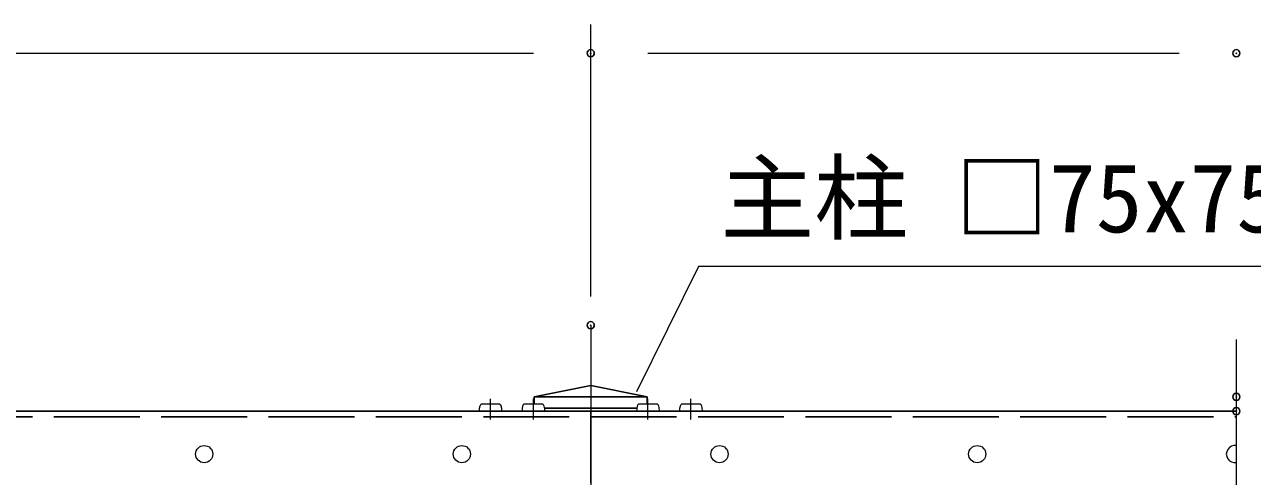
# Model space of a CAD drawing. Units: millimetres, scale not verified. Extents: x -4200 to 4200, y -2970 to 2970.
# Drawn here: x -1686 to -828, y 1397 to 1713 of the extents above; entities that cross this region are included whole.
import ezdxf
from ezdxf.enums import TextEntityAlignment as Align

# ---------------------------------------------------------------- set-up
doc = ezdxf.new("R2010")
doc.units = ezdxf.units.MM
doc.header["$LTSCALE"] = 10
doc.header["$PDMODE"] = 32
doc.header["$PDSIZE"] = 5
doc.linetypes.add('DASHED', pattern=[7.5, 6, -1.5])
doc.linetypes.add('USER1', pattern=[50.8, 31.75, -6.35, 6.35, -6.35])
for name, color, linetype, lineweight in [('0-0_D-BMK', 2, 'USER1', 13), ('0-2_D-STR1', 1, 'Continuous', 25), ('0-3_D-STR3', 3, 'Continuous', 13), ('0-5_D-STR-DIM', 7, 'Continuous', 13), ('0-9_D-STR-TXT', 7, 'Continuous', 13)]:
    doc.layers.add(name, color=color, linetype=linetype, lineweight=lineweight)
doc.layers.add('0-7_Defpoints', color=8, linetype='Continuous')
doc.styles.add('ＭＳ ゴシック', font='')
doc.styles.get('ＭＳ ゴシック').set_extended_font_data('MS Gothic')

msp = doc.modelspace()

# ---------------------------------------------------------------- linework, layer by layer
at = {"layer": '0-0_D-BMK'}
for p, q in [((-1290.53, 1503.04), (-1290.53, -106.96)), ((-1360.53, 1437.17), (-1360.53, 1451.58)), ((-1330.53, 1437.17), (-1330.53, 1451.58)), ((-1250.53, 1437.17), (-1250.53, 1451.58)), ((-1220.53, 1437.17), (-1220.53, 1451.58))]:
    msp.add_line(p, q, dxfattribs=at)
at = {"layer": '0-2_D-STR1'}
for p, q in [((-1330.03, 1453.04), (-1251.03, 1453.04)), ((-1251.03, 1453.04), (-1251.03, 1447.84)), ((-3290.53, 1443.04), (-839.53, 1443.04)), ((-1322.66, 1445.04), (-1258.39, 1445.04)), ((-1290.53, 1443.04), (-1290.53, 1393.04))]:
    msp.add_line(p, q, dxfattribs=at)
at = {"layer": '0-2_D-STR1', "linetype": 'DASHED'}
msp.add_line((-3240.53, 1439.04), (-839.53, 1439.04), dxfattribs=at)
at = {"layer": '0-2_D-STR1'}
msp.add_lwpolyline([(-1251.03, 1453.04), (-1290.53, 1461.04), (-1330.03, 1453.04), (-1330.03, 1447.84)], dxfattribs=at)
at = {"layer": '0-3_D-STR3'}
for p, q in [((-1352.53, 1443.04), (-1368.53, 1443.04)), ((-1354.03, 1447.84), (-1367.03, 1447.84)), ((-1322.53, 1443.04), (-1338.53, 1443.04)), ((-1324.03, 1447.84), (-1337.03, 1447.84)), ((-1242.53, 1443.04), (-1258.53, 1443.04)), ((-1244.03, 1447.84), (-1257.03, 1447.84)), ((-1212.53, 1443.04), (-1228.53, 1443.04)), ((-1214.03, 1447.84), (-1227.03, 1447.84))]:
    msp.add_line(p, q, dxfattribs=at)
for centre in [(-1560.53, 1413.04), (-1380.53, 1413.04), (-1200.53, 1413.04), (-1020.53, 1413.04)]:
    msp.add_circle(centre, 6, dxfattribs=at)
msp.add_arc((-840.53, 1413.04), 6, 80.41516, 279.58484, dxfattribs=at)
for centre, start_param, end_param in [((-1367.03, 1443.04), 3.141593, 4.712389), ((-1354.03, 1443.04), 1.570796, 3.141593), ((-1337.03, 1443.04), 3.141593, 4.712389), ((-1324.03, 1443.04), 1.570796, 3.141593), ((-1257.03, 1443.04), 3.141593, 4.712389), ((-1244.03, 1443.04), 1.570796, 3.141593), ((-1227.03, 1443.04), 3.141593, 4.712389), ((-1214.03, 1443.04), 1.570796, 3.141593)]:
    msp.add_ellipse(centre, major_axis=(0, -4.8), ratio=0.3125, start_param=start_param, end_param=end_param, dxfattribs=at)
at = {"layer": '0-5_D-STR-DIM'}
for p, q in [((-1290.53, 1523.04), (-1290.53, 1713.04)), ((-1290.53, 1523.04), (-1290.53, 1713.04)), ((-3050.53, 1693.04), (-1330.53, 1693.04)), ((-1250.53, 1693.04), (-879.53, 1693.04)), ((-839.53, 888.69), (-839.53, 1493.04))]:
    msp.add_line(p, q, dxfattribs=at)
at = {"layer": '0-7_Defpoints'}
for p in [(-1290.53, 1693.04), (-839.53, 1693.04), (-1290.53, 1503.04), (-839.53, 1453.04), (-839.53, 1453.04), (-839.53, 1443.04), (-839.53, 1443.04)]:
    msp.add_point(p, dxfattribs=at)
at = {"layer": '0-9_D-STR-TXT'}
msp.add_lwpolyline([(-683.24, 1544.08), (-1215.17, 1544.08), (-1258.64, 1456.55)], dxfattribs=at)

# ---------------------------------------------------------------- texts
at = {"layer": '0-9_D-STR-TXT', "style": 'ＭＳ ゴシック'}
msp.add_text('主柱 □75x75x2.3', height=48.09, dxfattribs=at).set_placement((-1199.98, 1553.49), align=Align.BOTTOM_LEFT)

doc.saveas('drawing.dxf')
